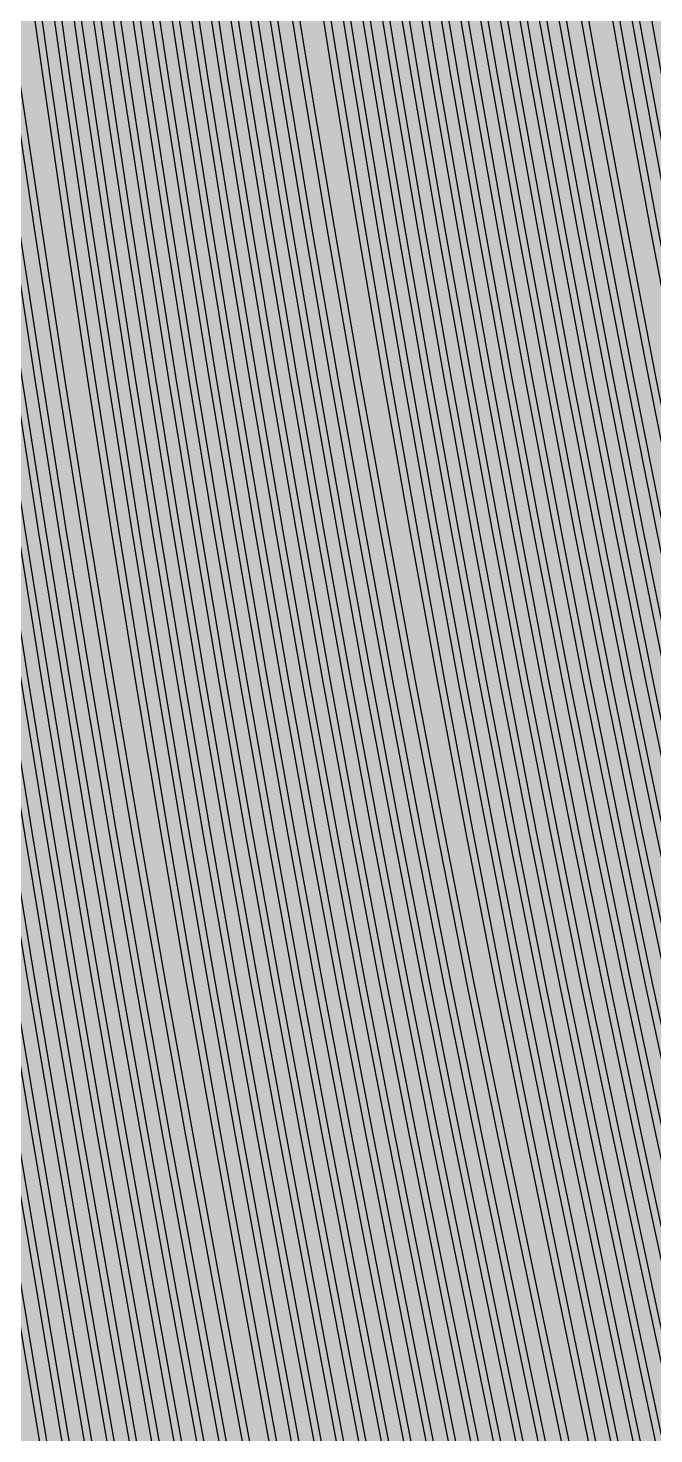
# Model space of a CAD drawing. Header units: metres. Extents: x -7231 to 10969, y -37556 to 1873.
# Drawn here: x 2293.6 to 2475.7, y -1810.8 to -1401.5 of the extents above; entities that cross this region are included whole.
import ezdxf

# ---------------------------------------------------------------- set-up
doc = ezdxf.new("R2010")
doc.units = ezdxf.units.M
doc.layers.add('Metal1', color=4, linetype='CONTINUOUS')
doc.layers.add('Polyimide', color=7, linetype='CONTINUOUS')

msp = doc.modelspace()

# ---------------------------------------------------------------- hatches: boundary and pattern name
at = {"layer": 'Polyimide'}
msp.add_hatch(color=7, dxfattribs=at).paths.add_polyline_path([(4065.69, -468), (4066.67, -501.99), (4068.51, -535.99), (4071.41, -569.99), (4075.54, -603.99), (4081.04, -637.99), (4088.01, -671.99), (4096.52, -705.98), (4106.62, -739.98), (4118.33, -773.98), (4131.63, -807.98), (4146.49, -841.98), (4162.87, -875.98), (4180.68, -909.97), (4199.83, -943.97), (4220.22, -977.97), (4241.73, -1011.97), (4264.21, -1045.97), (4287.52, -1079.96), (4311.51, -1113.96), (4336.01, -1147.96), (4360.86, -1181.96), (4385.88, -1215.96), (4410.89, -1249.96), (4435.74, -1283.95), (4460.24, -1317.95), (4484.23, -1351.95), (4507.54, -1385.95), (4530.02, -1419.95), (4551.53, -1453.94), (4571.92, -1487.94), (4591.07, -1521.94), (4608.88, -1555.94), (4625.26, -1589.94), (4640.12, -1623.94), (4653.42, -1657.93), (4665.13, -1691.93), (4675.23, -1725.93), (4683.74, -1759.93), (4690.71, -1793.93), (4696.21, -1827.93), (4700.34, -1861.92), (4703.24, -1895.92), (4705.08, -1929.92), (4706.06, -1963.92), (4706.44, -1997.92), (4706.5, -2031.91), (4706.5, -4793.02), (4709.95, -4838.39), (4720.22, -4882.71), (4737.08, -4924.98), (4760.13, -4964.2), (4788.85, -4999.49), (4822.58, -5030.03), (4860.53, -5055.12), (4901.85, -5074.18), (4901.85, -5074.18), (4970.68, -5105.23), (5034.7, -5145.26), (5092.76, -5193.54), (5143.8, -5249.19), (5186.89, -5311.2), (5221.24, -5378.44), (5246.23, -5449.69), (5261.41, -5523.66), (5266.5, -5599), (5261.41, -5674.34), (5246.23, -5748.31), (5221.24, -5819.56), (5186.89, -5886.8), (5143.8, -5948.81), (5092.76, -6004.46), (5034.7, -6052.74), (4970.68, -6092.77), (4901.85, -6123.82), (4860.53, -6142.88), (4822.58, -6167.97), (4788.85, -6198.51), (4760.13, -6233.8), (4737.08, -6273.02), (4720.22, -6315.29), (4709.95, -6359.61), (4706.5, -6404.98), (4706.5, -9221.52), (4709.95, -9266.88), (4720.22, -9311.21), (4737.08, -9353.47), (4760.13, -9392.7), (4788.85, -9427.98), (4822.58, -9458.52), (4860.53, -9483.61), (4901.85, -9502.67), (4970.68, -9533.72), (5034.7, -9573.75), (5092.76, -9622.03), (5143.8, -9677.68), (5186.89, -9739.69), (5221.24, -9806.94), (5246.23, -9878.19), (5261.41, -9952.16), (5266.5, -10027.49), (5261.41, -10102.83), (5246.23, -10176.8), (5221.24, -10248.05), (5186.89, -10315.3), (5143.8, -10377.31), (5092.76, -10432.96), (5034.7, -10481.24), (4970.68, -10521.27), (4901.85, -10552.32), (4860.53, -10571.38), (4822.58, -10596.46), (4788.85, -10627), (4760.13, -10662.29), (4737.08, -10701.52), (4720.22, -10743.78), (4709.95, -10788.1), (4706.5, -10833.47), (4706.5, -13650.01), (4709.95, -13695.38), (4720.22, -13739.7), (4737.08, -13781.96), (4760.13, -13821.19), (4788.85, -13856.48), (4822.58, -13887.02), (4860.53, -13912.11), (4901.85, -13931.17), (4970.68, -13962.22), (5034.7, -14002.25), (5092.76, -14050.53), (5143.8, -14106.18), (5186.89, -14168.19), (5221.24, -14235.43), (5246.23, -14306.68), (5261.41, -14380.65), (5266.5, -14455.99), (5261.41, -14531.33), (5246.23, -14605.29), (5221.24, -14676.55), (5186.89, -14743.79), (5143.8, -14805.8), (5092.76, -14861.45), (5034.7, -14909.73), (4970.68, -14949.76), (4901.85, -14980.81), (4860.53, -14999.87), (4822.58, -15024.96), (4788.85, -15055.5), (4760.13, -15090.79), (4737.08, -15130.01), (4720.22, -15172.27), (4709.95, -15216.6), (4706.5, -15261.97), (4706.5, -15455.99), (4720.95, -15750.04), (4764.14, -16041.26), (4835.68, -16326.84), (4934.86, -16604.04), (5060.74, -16870.18), (5212.09, -17122.7), (5387.47, -17359.17), (5585.18, -17577.31), (5803.32, -17775.02), (6039.79, -17950.4), (6292.31, -18101.75), (6558.45, -18227.63), (6835.65, -18326.81), (7121.23, -18398.34), (7412.45, -18441.54), (7706.5, -18455.99), (9969.01, -18455.99), (10047.42, -18459.84), (10125.08, -18471.36), (10201.23, -18490.44), (10275.15, -18516.89), (10346.12, -18550.45), (10413.46, -18590.81), (10476.52, -18637.58), (10534.69, -18690.3), (10587.41, -18748.47), (10634.18, -18811.53), (10674.54, -18878.87), (10708.11, -18949.84), (10734.56, -19023.76), (10753.63, -19099.92), (10765.15, -19177.58), (10769.01, -19255.99), (10769.01, -20895.8), (10730.24, -20951.41), (10694.6, -21009.08), (10662.21, -21068.63), (10633.17, -21129.89), (10607.55, -21192.66), (10585.45, -21256.74), (10566.93, -21321.96), (10552.05, -21388.09), (10540.84, -21454.95), (10533.35, -21522.33), (10529.6, -21590.02), (10529.6, -21657.81), (10533.35, -21725.5), (10540.84, -21792.87), (10552.05, -21859.73), (10566.93, -21925.87), (10585.45, -21991.08), (10607.55, -22055.17), (10633.17, -22117.94), (10662.21, -22179.19), (10694.6, -22238.74), (10730.24, -22296.41), (10769.01, -22352.03), (10769.01, -32454.24), (10728.74, -32510.49), (10691.72, -32568.92), (10658.05, -32629.35), (10627.85, -32691.58), (10601.2, -32755.42), (10578.21, -32820.67), (10558.93, -32887.1), (10543.44, -32954.52), (10531.77, -33022.71), (10523.97, -33091.44), (10520.07, -33160.51), (10520.07, -33229.69), (10523.97, -33298.75), (10531.77, -33367.49), (10543.44, -33435.67), (10558.93, -33503.09), (10578.21, -33569.53), (10601.2, -33634.77), (10627.85, -33698.61), (10658.05, -33760.85), (10691.72, -33821.28), (10728.74, -33879.71), (10769.01, -33935.96), (10769.01, -36556), (10765.15, -36634.41), (10753.63, -36712.07), (10734.56, -36788.23), (10708.11, -36862.15), (10674.54, -36933.12), (10634.18, -37000.46), (10587.41, -37063.51), (10534.69, -37121.69), (10476.52, -37174.41), (10413.46, -37221.18), (10346.12, -37261.54), (10275.15, -37295.1), (10201.23, -37321.55), (10125.08, -37340.63), (10047.42, -37352.15), (9969.01, -37356), (-6231.01, -37356), (-6309.42, -37352.15), (-6387.08, -37340.63), (-6463.23, -37321.55), (-6537.15, -37295.1), (-6608.12, -37261.54), (-6675.46, -37221.18), (-6738.52, -37174.41), (-6796.69, -37121.69), (-6849.41, -37063.51), (-6896.18, -37000.46), (-6936.54, -36933.12), (-6970.11, -36862.15), (-6996.56, -36788.23), (-7015.63, -36712.07), (-7027.15, -36634.41), (-7031.01, -36556), (-7031.01, -33936), (-6990.74, -33879.75), (-6953.7, -33821.31), (-6920.03, -33760.88), (-6889.82, -33698.64), (-6863.18, -33634.8), (-6840.18, -33569.55), (-6820.9, -33503.11), (-6805.4, -33435.69), (-6793.74, -33367.49), (-6785.94, -33298.75), (-6782.03, -33229.68), (-6782.03, -33160.5), (-6785.94, -33091.43), (-6793.74, -33022.69), (-6805.4, -32954.5), (-6820.9, -32887.07), (-6840.18, -32820.63), (-6863.18, -32755.39), (-6889.82, -32691.54), (-6920.03, -32629.3), (-6953.7, -32568.87), (-6990.74, -32510.43), (-7031.01, -32454.18), (-7031.01, -22364.83), (-6990.74, -22308.58), (-6953.7, -22250.14), (-6920.03, -22189.71), (-6889.82, -22127.47), (-6863.18, -22063.62), (-6840.18, -21998.38), (-6820.9, -21931.94), (-6805.4, -21864.51), (-6793.74, -21796.32), (-6785.94, -21727.58), (-6782.03, -21658.51), (-6782.03, -21589.33), (-6785.94, -21520.26), (-6793.74, -21451.52), (-6805.4, -21383.32), (-6820.9, -21315.9), (-6840.18, -21249.46), (-6863.18, -21184.21), (-6889.82, -21120.37), (-6920.03, -21058.13), (-6953.7, -20997.7), (-6990.74, -20939.26), (-7031.01, -20883.01), (-7031.01, -19255.99), (-7027.15, -19177.58), (-7015.63, -19099.92), (-6996.56, -19023.76), (-6970.11, -18949.84), (-6936.54, -18878.87), (-6896.18, -18811.53), (-6849.41, -18748.47), (-6796.69, -18690.3), (-6738.52, -18637.58), (-6675.46, -18590.81), (-6608.12, -18550.45), (-6537.15, -18516.89), (-6463.23, -18490.44), (-6387.08, -18471.36), (-6309.42, -18459.84), (-6231.01, -18455.99), (-3968.5, -18455.99), (-3674.45, -18441.54), (-3383.23, -18398.34), (-3097.65, -18326.81), (-2820.45, -18227.63), (-2554.31, -18101.75), (-2301.79, -17950.4), (-2065.32, -17775.02), (-1847.18, -17577.31), (-1649.47, -17359.17), (-1474.09, -17122.7), (-1322.74, -16870.18), (-1196.86, -16604.04), (-1097.68, -16326.84), (-1026.14, -16041.26), (-982.95, -15750.04), (-968.5, -15455.99), (-968.5, -15261.97), (-971.95, -15216.6), (-982.22, -15172.27), (-999.08, -15130.01), (-1022.13, -15090.79), (-1050.85, -15055.5), (-1084.58, -15024.96), (-1122.53, -14999.87), (-1163.85, -14980.81), (-1232.68, -14949.76), (-1296.7, -14909.73), (-1354.76, -14861.45), (-1405.8, -14805.8), (-1448.89, -14743.79), (-1483.24, -14676.55), (-1508.23, -14605.29), (-1523.41, -14531.33), (-1528.5, -14455.99), (-1523.41, -14380.65), (-1508.23, -14306.68), (-1483.24, -14235.43), (-1448.89, -14168.19), (-1405.8, -14106.18), (-1354.76, -14050.53), (-1296.7, -14002.25), (-1232.68, -13962.22), (-1163.85, -13931.17), (-1122.53, -13912.11), (-1084.58, -13887.02), (-1050.85, -13856.48), (-1022.13, -13821.19), (-999.08, -13781.96), (-982.22, -13739.7), (-971.95, -13695.38), (-968.5, -13650.01), (-968.5, -12309.64), (-971.95, -12264.27), (-982.22, -12219.94), (-999.08, -12177.68), (-1022.13, -12138.46), (-1050.85, -12103.17), (-1084.58, -12072.63), (-1122.53, -12047.54), (-1163.85, -12028.48), (-1232.68, -11997.43), (-1296.7, -11957.4), (-1354.76, -11909.12), (-1405.8, -11853.47), (-1448.89, -11791.46), (-1483.24, -11724.22), (-1508.23, -11652.96), (-1523.41, -11579), (-1528.5, -11503.66), (-1523.41, -11428.32), (-1508.23, -11354.35), (-1483.24, -11283.1), (-1448.89, -11215.86), (-1405.8, -11153.85), (-1354.76, -11098.2), (-1296.7, -11049.92), (-1232.68, -11009.89), (-1163.85, -10978.84), (-1122.53, -10959.78), (-1084.58, -10934.69), (-1050.85, -10904.15), (-1022.13, -10868.86), (-999.08, -10829.63), (-982.22, -10787.37), (-971.95, -10743.05), (-968.5, -10697.68), (-968.5, -9357.31), (-971.95, -9311.94), (-982.22, -9267.62), (-999.08, -9225.35), (-1022.13, -9186.13), (-1050.85, -9150.84), (-1084.58, -9120.3), (-1122.53, -9095.21), (-1163.85, -9076.15), (-1163.85, -9076.15), (-1232.68, -9045.1), (-1296.7, -9005.07), (-1354.76, -8956.79), (-1405.8, -8901.14), (-1448.89, -8839.13), (-1483.24, -8771.89), (-1508.23, -8700.64), (-1523.41, -8626.67), (-1528.5, -8551.33), (-1523.41, -8475.99), (-1508.23, -8402.02), (-1483.24, -8330.77), (-1448.89, -8263.53), (-1405.8, -8201.52), (-1354.76, -8145.87), (-1296.7, -8097.59), (-1232.68, -8057.56), (-1163.85, -8026.51), (-1163.85, -8026.51), (-1122.53, -8007.45), (-1084.58, -7982.36), (-1050.85, -7951.82), (-1022.13, -7916.53), (-999.08, -7877.31), (-982.22, -7835.04), (-971.95, -7790.72), (-968.5, -7745.35), (-968.5, -6404.98), (-971.95, -6359.61), (-982.22, -6315.29), (-999.08, -6273.02), (-1022.13, -6233.8), (-1050.85, -6198.51), (-1084.58, -6167.97), (-1122.53, -6142.88), (-1163.85, -6123.82), (-1163.85, -6123.82), (-1232.68, -6092.77), (-1296.7, -6052.74), (-1354.76, -6004.46), (-1405.8, -5948.81), (-1448.89, -5886.8), (-1483.24, -5819.56), (-1508.23, -5748.31), (-1523.41, -5674.34), (-1528.5, -5599), (-1523.41, -5523.66), (-1508.23, -5449.69), (-1483.24, -5378.44), (-1448.89, -5311.2), (-1405.8, -5249.19), (-1354.76, -5193.54), (-1296.7, -5145.26), (-1232.68, -5105.23), (-1163.85, -5074.18), (-1163.85, -5074.18), (-1122.53, -5055.12), (-1084.58, -5030.03), (-1050.85, -4999.49), (-1022.13, -4964.2), (-999.08, -4924.98), (-982.22, -4882.71), (-971.95, -4838.39), (-968.5, -4793.02), (-968.5, -2031.91), (-968.44, -1997.92), (-968.06, -1963.92), (-967.05, -1929.92), (-965.18, -1895.92), (-962.22, -1861.92), (-958.01, -1827.93), (-952.41, -1793.93), (-945.31, -1759.93), (-936.64, -1725.93), (-926.35, -1691.93), (-914.43, -1657.93), (-900.88, -1623.94), (-885.74, -1589.94), (-869.05, -1555.94), (-850.91, -1521.94), (-831.4, -1487.94), (-810.63, -1453.94), (-788.72, -1419.95), (-765.82, -1385.95), (-742.07, -1351.95), (-717.63, -1317.95), (-692.67, -1283.95), (-667.36, -1249.96), (-641.88, -1215.96), (-616.39, -1181.96), (-591.08, -1147.96), (-566.12, -1113.96), (-541.68, -1079.96), (-517.93, -1045.97), (-495.03, -1011.97), (-473.12, -977.97), (-452.35, -943.97), (-432.84, -909.97), (-414.7, -875.98), (-398.01, -841.98), (-382.87, -807.98), (-369.32, -773.98), (-357.4, -739.98), (-347.11, -705.98), (-338.44, -671.99), (-331.34, -637.99), (-325.74, -603.99), (-321.53, -569.99), (-318.57, -535.99), (-316.7, -501.99), (-315.69, -468), (-315.31, -434), (-315.25, -400), (-315.25, 401), (-315.25, 451), (-315.25, 1644), (-270.25, 1644), (-270.03, 1637.13), (-269.35, 1630.29), (-268.23, 1623.52), (-266.67, 1616.82), (-264.68, 1610.25), (-262.26, 1603.82), (-259.42, 1597.56), (-256.18, 1591.5), (-252.55, 1585.67), (-248.55, 1580.08), (-244.19, 1574.77), (-239.5, 1569.75), (-234.48, 1565.06), (-229.17, 1560.7), (-223.58, 1556.7), (-217.75, 1553.07), (-211.69, 1549.83), (-205.43, 1546.99), (-199, 1544.57), (-192.43, 1542.58), (-185.73, 1541.02), (-178.96, 1539.9), (-172.12, 1539.22), (-165.25, 1539), (-158.38, 1539.22), (-151.54, 1539.9), (-144.77, 1541.02), (-138.07, 1542.58), (-131.5, 1544.57), (-125.07, 1546.99), (-118.81, 1549.83), (-112.75, 1553.07), (-106.92, 1556.7), (-101.33, 1560.7), (-96.02, 1565.06), (-91, 1569.75), (-86.31, 1574.77), (-81.95, 1580.08), (-77.95, 1585.67), (-74.32, 1591.5), (-71.08, 1597.56), (-68.24, 1603.82), (-65.82, 1610.25), (-63.83, 1616.82), (-62.27, 1623.52), (-61.15, 1630.29), (-60.47, 1637.13), (-60.25, 1644), (1853, 1644), (1853, 1573), (3815.25, 1573), (3815.46, 1579.54), (3816.11, 1586.05), (3817.17, 1592.51), (3818.66, 1598.88), (3820.56, 1605.14), (3822.86, 1611.27), (3825.56, 1617.23), (3828.65, 1623), (3832.1, 1628.56), (3835.91, 1633.88), (3840.07, 1638.93), (3844.54, 1643.71), (3849.32, 1648.18), (3854.37, 1652.34), (3859.69, 1656.15), (3865.25, 1659.6), (3871.02, 1662.69), (3876.98, 1665.39), (3883.11, 1667.69), (3889.37, 1669.59), (3895.74, 1671.08), (3902.2, 1672.14), (3908.71, 1672.79), (3915.25, 1673), (3921.79, 1672.79), (3928.3, 1672.14), (3934.76, 1671.08), (3941.13, 1669.59), (3947.39, 1667.69), (3953.52, 1665.39), (3959.48, 1662.69), (3965.25, 1659.6), (3970.81, 1656.15), (3976.13, 1652.34), (3981.18, 1648.18), (3985.96, 1643.71), (3990.43, 1638.93), (3994.59, 1633.88), (3998.4, 1628.56), (4001.85, 1623), (4004.94, 1617.23), (4007.64, 1611.27), (4009.94, 1605.14), (4011.84, 1598.88), (4013.33, 1592.51), (4014.39, 1586.05), (4015.04, 1579.54), (4015.25, 1573), (4065.25, 1573), (4065.25, 451), (4065.25, 401), (4065.25, -400), (4065.31, -434), (4065.69, -468)])

# ---------------------------------------------------------------- linework, layer by layer
at = {"layer": 'Metal1'}
for points in [[(2333.5, -16631.91), (2333.5, -2032), (2326.18, -1988.06), (2318.84, -1944.04), (2311.51, -1900.02), (2304.18, -1856), (2296.84, -1811.98), (2289.51, -1767.96), (2282.19, -1723.94), (2275.04, -1679.92), (2268.11, -1635.9), (2261.4, -1591.87), (2254.89, -1547.85), (2248.6, -1503.83), (2242.5, -1459.8), (2236.61, -1415.78), (2230.92, -1371.75)], [(2232.9, -1371.5), (2238.59, -1415.52), (2244.48, -1459.53), (2250.58, -1503.55), (2256.87, -1547.56), (2263.38, -1591.58), (2270.09, -1635.59), (2277.02, -1679.6), (2284.16, -1723.62), (2291.48, -1767.64), (2298.81, -1811.66), (2306.15, -1855.67), (2313.48, -1899.69), (2320.82, -1943.71), (2328.15, -1987.73), (2335.5, -2031.83), (2335.5, -16631.91)], [(2340.5, -16631.91), (2340.5, -2032), (2333.08, -1988.06), (2325.65, -1944.04), (2318.22, -1900.02), (2310.79, -1856), (2303.36, -1811.99), (2295.93, -1767.97), (2288.52, -1723.95), (2281.28, -1679.92), (2274.26, -1635.9), (2267.46, -1591.87), (2260.87, -1547.85), (2254.49, -1503.83), (2248.31, -1459.8), (2242.35, -1415.78), (2236.58, -1371.76)], [(2238.56, -1371.5), (2244.33, -1415.52), (2250.29, -1459.53), (2256.47, -1503.54), (2262.84, -1547.56), (2269.43, -1591.57), (2276.23, -1635.59), (2283.25, -1679.6), (2290.49, -1723.62), (2297.9, -1767.63), (2305.33, -1811.65), (2312.76, -1855.67), (2320.2, -1899.69), (2327.63, -1943.71), (2335.06, -1987.73), (2342.5, -2031.83), (2342.5, -16631.91)], [(2347.5, -16631.91), (2347.5, -2032), (2339.99, -1988.06), (2332.46, -1944.05), (2324.94, -1900.03), (2317.41, -1856.01), (2309.88, -1811.99), (2302.36, -1767.97), (2294.85, -1723.95), (2287.51, -1679.92), (2280.4, -1635.9), (2273.51, -1591.88), (2266.84, -1547.85), (2260.38, -1503.83), (2254.12, -1459.81), (2248.08, -1415.78), (2242.24, -1371.76)], [(2244.22, -1371.5), (2250.06, -1415.51), (2256.1, -1459.53), (2262.36, -1503.54), (2268.82, -1547.56), (2275.49, -1591.57), (2282.38, -1635.59), (2289.49, -1679.6), (2296.82, -1723.62), (2304.33, -1767.63), (2311.85, -1811.65), (2319.38, -1855.67), (2326.91, -1899.69), (2334.43, -1943.71), (2341.96, -1987.73), (2349.5, -2031.83), (2349.5, -16631.91)], [(2354.5, -16631.91), (2354.5, -2032), (2346.89, -1988.07), (2339.27, -1944.05), (2331.65, -1900.03), (2324.03, -1856.01), (2316.4, -1811.99), (2308.78, -1767.97), (2301.17, -1723.95), (2293.75, -1679.93), (2286.55, -1635.9), (2279.57, -1591.88), (2272.81, -1547.85), (2266.27, -1503.83), (2259.93, -1459.81), (2253.81, -1415.78), (2247.9, -1371.76)], [(2249.88, -1371.5), (2255.79, -1415.51), (2261.91, -1459.53), (2268.25, -1503.54), (2274.79, -1547.56), (2281.55, -1591.57), (2288.52, -1635.58), (2295.72, -1679.6), (2303.15, -1723.61), (2310.75, -1767.63), (2318.37, -1811.65), (2326, -1855.67), (2333.62, -1899.69), (2341.24, -1943.71), (2348.86, -1987.73), (2356.5, -2031.83), (2356.5, -16631.91)], [(2361.5, -16631.91), (2361.5, -2032), (2353.8, -1988.07), (2346.08, -1944.05), (2338.36, -1900.03), (2330.64, -1856.01), (2322.93, -1811.99), (2315.21, -1767.97), (2307.5, -1723.95), (2299.99, -1679.93), (2292.69, -1635.9), (2285.63, -1591.88), (2278.78, -1547.86), (2272.16, -1503.83), (2265.75, -1459.81), (2259.55, -1415.79), (2253.56, -1371.76)], [(2255.54, -1371.5), (2261.53, -1415.51), (2267.72, -1459.53), (2274.13, -1503.54), (2280.76, -1547.55), (2287.6, -1591.57), (2294.67, -1635.58), (2301.96, -1679.6), (2309.48, -1723.61), (2317.18, -1767.63), (2324.9, -1811.65), (2332.61, -1855.67), (2340.33, -1899.68), (2348.05, -1943.7), (2355.77, -1987.72), (2363.5, -2031.83), (2363.5, -16631.91)], [(2368.5, -16631.91), (2368.5, -2032), (2360.7, -1988.07), (2352.89, -1944.05), (2345.07, -1900.03), (2337.26, -1856.01), (2329.45, -1811.99), (2321.63, -1767.97), (2313.83, -1723.95), (2306.22, -1679.93), (2298.84, -1635.91), (2291.69, -1591.88), (2284.76, -1547.86), (2278.05, -1503.83), (2271.56, -1459.81), (2265.28, -1415.79), (2259.22, -1371.76)], [(2261.2, -1371.49), (2267.26, -1415.51), (2273.53, -1459.52), (2280.02, -1503.54), (2286.73, -1547.55), (2293.66, -1591.57), (2300.81, -1635.58), (2308.19, -1679.59), (2315.8, -1723.61), (2323.6, -1767.63), (2331.42, -1811.64), (2339.23, -1855.66), (2347.04, -1899.68), (2354.86, -1943.7), (2362.67, -1987.72), (2370.5, -2031.83), (2370.5, -16631.91)], [(2375.5, -16631.91), (2375.5, -2032), (2367.61, -1988.07), (2359.7, -1944.05), (2351.79, -1900.03), (2343.88, -1856.02), (2335.97, -1812), (2328.06, -1767.98), (2320.16, -1723.96), (2312.46, -1679.93), (2304.99, -1635.91), (2297.74, -1591.88), (2290.73, -1547.86), (2283.94, -1503.84), (2277.37, -1459.81), (2271.01, -1415.79), (2264.87, -1371.76)], [(2266.86, -1371.49), (2272.99, -1415.51), (2279.35, -1459.52), (2285.91, -1503.54), (2292.7, -1547.55), (2299.72, -1591.56), (2306.96, -1635.58), (2314.43, -1679.59), (2322.13, -1723.61), (2330.03, -1767.62), (2337.94, -1811.64), (2345.85, -1855.66), (2353.76, -1899.68), (2361.66, -1943.7), (2369.57, -1987.72), (2377.5, -2031.83), (2377.5, -16631.91)], [(2382.5, -16631.91), (2382.5, -2032), (2374.51, -1988.07), (2366.5, -1944.06), (2358.5, -1900.04), (2350.49, -1856.02), (2342.49, -1812), (2334.48, -1767.98), (2326.49, -1723.96), (2318.69, -1679.93), (2311.13, -1635.91), (2303.8, -1591.89), (2296.7, -1547.86), (2289.83, -1503.84), (2283.18, -1459.81), (2276.75, -1415.79), (2270.53, -1371.77)], [(2272.52, -1371.49), (2278.73, -1415.51), (2285.16, -1459.52), (2291.8, -1503.53), (2298.68, -1547.55), (2305.77, -1591.56), (2313.1, -1635.58), (2320.66, -1679.59), (2328.46, -1723.6), (2336.45, -1767.62), (2344.46, -1811.64), (2352.46, -1855.66), (2360.47, -1899.68), (2368.47, -1943.7), (2376.48, -1987.72), (2384.5, -2031.82), (2384.5, -16631.91)], [(2389.5, -16631.91), (2389.5, -2032.01), (2381.42, -1988.08), (2373.31, -1944.06), (2365.21, -1900.04), (2357.11, -1856.02), (2349.01, -1812), (2340.91, -1767.98), (2332.82, -1723.96), (2324.93, -1679.94), (2317.28, -1635.91), (2309.86, -1591.89), (2302.67, -1547.86), (2295.72, -1503.84), (2288.99, -1459.82), (2282.48, -1415.79), (2276.19, -1371.77)], [(2278.17, -1371.49), (2284.46, -1415.5), (2290.97, -1459.52), (2297.69, -1503.53), (2304.65, -1547.55), (2311.83, -1591.56), (2319.25, -1635.57), (2326.9, -1679.59), (2334.79, -1723.6), (2342.87, -1767.62), (2350.98, -1811.64), (2359.08, -1855.66), (2367.18, -1899.68), (2375.28, -1943.7), (2383.38, -1987.71), (2391.5, -2031.82), (2391.5, -16631.91)], [(2396.5, -16631.91), (2396.5, -2032.01), (2388.38, -1988.08), (2380.24, -1944.06), (2372.1, -1900.04), (2363.96, -1856.02), (2355.82, -1812), (2347.68, -1767.98), (2339.55, -1723.96), (2331.62, -1679.94), (2323.93, -1635.91), (2316.48, -1591.89), (2309.26, -1547.86), (2302.27, -1503.84), (2295.51, -1459.82), (2288.97, -1415.79), (2282.66, -1371.77)], [(2284.64, -1371.49), (2290.95, -1415.5), (2297.49, -1459.52), (2304.25, -1503.53), (2311.24, -1547.55), (2318.45, -1591.56), (2325.91, -1635.57), (2333.59, -1679.59), (2341.52, -1723.6), (2349.64, -1767.62), (2357.78, -1811.64), (2365.92, -1855.66), (2374.06, -1899.68), (2382.2, -1943.69), (2390.34, -1987.71), (2398.5, -2031.82), (2398.5, -16631.91)], [(2403.5, -16631.91), (2403.5, -2032), (2395.53, -1988.07), (2387.54, -1944.06), (2379.56, -1900.04), (2371.57, -1856.02), (2363.58, -1812), (2355.6, -1767.98), (2347.63, -1723.96), (2339.85, -1679.93), (2332.3, -1635.91), (2324.99, -1591.89), (2317.91, -1547.86), (2311.05, -1503.84), (2304.41, -1459.81), (2298, -1415.79), (2291.8, -1371.77)], [(2293.78, -1371.49), (2299.98, -1415.51), (2306.39, -1459.52), (2313.03, -1503.53), (2319.88, -1547.55), (2326.96, -1591.56), (2334.27, -1635.58), (2341.82, -1679.59), (2349.6, -1723.61), (2357.57, -1767.62), (2365.55, -1811.64), (2373.54, -1855.66), (2381.52, -1899.68), (2389.51, -1943.7), (2397.5, -1987.72), (2405.5, -2031.82), (2405.5, -16631.91)], [(2410.5, -16631.91), (2410.5, -2032.01), (2402.43, -1988.08), (2394.35, -1944.06), (2386.27, -1900.04), (2378.19, -1856.02), (2370.1, -1812), (2362.02, -1767.98), (2353.96, -1723.96), (2346.08, -1679.94), (2338.45, -1635.91), (2331.05, -1591.89), (2323.88, -1547.86), (2316.94, -1503.84), (2310.23, -1459.82), (2303.73, -1415.79), (2297.46, -1371.77)], [(2299.44, -1371.49), (2305.71, -1415.5), (2312.2, -1459.52), (2318.92, -1503.53), (2325.85, -1547.55), (2333.02, -1591.56), (2340.42, -1635.57), (2348.05, -1679.59), (2355.92, -1723.6), (2363.99, -1767.62), (2372.07, -1811.64), (2380.15, -1855.66), (2388.24, -1899.68), (2396.32, -1943.7), (2404.4, -1987.72), (2412.5, -2031.82), (2412.5, -16631.91)], [(2417.5, -16631.91), (2417.5, -2032.01), (2409.34, -1988.08), (2401.16, -1944.06), (2392.98, -1900.04), (2384.8, -1856.02), (2376.63, -1812), (2368.45, -1767.98), (2360.29, -1723.96), (2352.32, -1679.94), (2344.59, -1635.91), (2337.1, -1591.89), (2329.85, -1547.87), (2322.83, -1503.84), (2316.04, -1459.82), (2309.47, -1415.79), (2303.12, -1371.77)], [(2305.1, -1371.49), (2311.45, -1415.5), (2318.01, -1459.52), (2324.81, -1503.53), (2331.83, -1547.55), (2339.08, -1591.56), (2346.56, -1635.57), (2354.29, -1679.59), (2362.25, -1723.6), (2370.41, -1767.62), (2378.59, -1811.64), (2386.77, -1855.66), (2394.95, -1899.67), (2403.13, -1943.69), (2411.31, -1987.71), (2419.5, -2031.82), (2419.5, -16631.91)], [(2424.5, -16631.91), (2424.5, -2032.01), (2416.24, -1988.08), (2407.97, -1944.06), (2399.7, -1900.04), (2391.42, -1856.02), (2383.15, -1812), (2374.87, -1767.98), (2366.62, -1723.96), (2358.55, -1679.94), (2350.74, -1635.92), (2343.16, -1591.89), (2335.82, -1547.87), (2328.72, -1503.84), (2321.85, -1459.82), (2315.2, -1415.79), (2308.78, -1371.77)], [(2310.76, -1371.49), (2317.18, -1415.5), (2323.82, -1459.52), (2330.7, -1503.53), (2337.8, -1547.54), (2345.13, -1591.56), (2352.71, -1635.57), (2360.52, -1679.58), (2368.58, -1723.6), (2376.84, -1767.62), (2385.11, -1811.63), (2393.39, -1855.65), (2401.66, -1899.67), (2409.93, -1943.69), (2418.21, -1987.71), (2426.5, -2031.82), (2426.5, -16631.91)], [(2431.5, -16631.91), (2431.5, -2032.01), (2423.15, -1988.08), (2414.78, -1944.06), (2406.41, -1900.04), (2398.04, -1856.03), (2389.67, -1812.01), (2381.3, -1767.99), (2372.94, -1723.97), (2364.79, -1679.94), (2356.88, -1635.92), (2349.22, -1591.89), (2341.8, -1547.87), (2334.61, -1503.84), (2327.66, -1459.82), (2320.93, -1415.8), (2314.44, -1371.77)], [(2316.42, -1371.49), (2322.91, -1415.5), (2329.63, -1459.51), (2336.59, -1503.53), (2343.77, -1547.54), (2351.19, -1591.56), (2358.85, -1635.57), (2366.76, -1679.58), (2374.91, -1723.6), (2383.26, -1767.61), (2391.63, -1811.63), (2400, -1855.65), (2408.37, -1899.67), (2416.74, -1943.69), (2425.11, -1987.71), (2433.5, -2031.82), (2433.5, -16631.91)], [(2438.5, -16631.91), (2438.5, -2032.01), (2430.05, -1988.08), (2421.59, -1944.07), (2413.12, -1900.05), (2404.65, -1856.03), (2396.19, -1812.01), (2387.72, -1767.99), (2379.27, -1723.97), (2371.03, -1679.94), (2363.03, -1635.92), (2355.28, -1591.89), (2347.77, -1547.87), (2340.5, -1503.85), (2333.47, -1459.82), (2326.67, -1415.8), (2320.1, -1371.77)], [(2322.08, -1371.48), (2328.65, -1415.5), (2335.44, -1459.51), (2342.47, -1503.53), (2349.74, -1547.54), (2357.25, -1591.55), (2365, -1635.57), (2372.99, -1679.58), (2381.24, -1723.59), (2389.69, -1767.61), (2398.15, -1811.63), (2406.62, -1855.65), (2415.08, -1899.67), (2423.55, -1943.69), (2432.02, -1987.71), (2440.5, -2031.82), (2440.5, -16631.91)], [(2445.5, -16631.91), (2445.5, -2032.01), (2436.96, -1988.09), (2428.4, -1944.07), (2419.83, -1900.05), (2411.27, -1856.03), (2402.71, -1812.01), (2394.15, -1767.99), (2385.6, -1723.97), (2377.26, -1679.95), (2369.17, -1635.92), (2361.34, -1591.9), (2353.74, -1547.87), (2346.39, -1503.85), (2339.28, -1459.82), (2332.4, -1415.8), (2325.76, -1371.78)], [(2327.74, -1371.48), (2334.38, -1415.5), (2341.25, -1459.51), (2348.36, -1503.52), (2355.71, -1547.54), (2363.31, -1591.55), (2371.14, -1635.57), (2379.23, -1679.58), (2387.57, -1723.59), (2396.11, -1767.61), (2404.67, -1811.63), (2413.23, -1855.65), (2421.8, -1899.67), (2430.36, -1943.69), (2438.92, -1987.7), (2447.5, -2031.82), (2447.5, -16631.91)], [(2452.5, -16631.91), (2452.5, -2032.01), (2443.86, -1988.09), (2435.2, -1944.07), (2426.55, -1900.05), (2417.89, -1856.03), (2409.23, -1812.01), (2400.57, -1767.99), (2391.93, -1723.97), (2383.5, -1679.95), (2375.32, -1635.92), (2367.39, -1591.9), (2359.71, -1547.87), (2352.28, -1503.85), (2345.09, -1459.83), (2338.14, -1415.8), (2331.42, -1371.78)], [(2333.39, -1371.48), (2340.11, -1415.49), (2347.06, -1459.51), (2354.25, -1503.52), (2361.69, -1547.54), (2369.36, -1591.55), (2377.29, -1635.56), (2385.46, -1679.58), (2393.9, -1723.59), (2402.54, -1767.61), (2411.19, -1811.63), (2419.85, -1855.65), (2428.51, -1899.66), (2437.17, -1943.68), (2445.82, -1987.7), (2454.5, -2031.82), (2454.5, -16631.91)], [(2459.5, -16631.91), (2459.5, -2032.01), (2450.77, -1988.09), (2442.01, -1944.07), (2433.26, -1900.05), (2424.51, -1856.03), (2415.75, -1812.01), (2407, -1768), (2398.26, -1723.97), (2389.73, -1679.95), (2381.47, -1635.93), (2373.45, -1591.9), (2365.69, -1547.88), (2358.17, -1503.85), (2350.9, -1459.83), (2343.87, -1415.8), (2337.08, -1371.78)], [(2339.05, -1371.48), (2345.84, -1415.49), (2352.87, -1459.51), (2360.14, -1503.52), (2367.66, -1547.53), (2375.42, -1591.55), (2383.43, -1635.56), (2391.7, -1679.57), (2400.22, -1723.59), (2408.96, -1767.61), (2417.71, -1811.62), (2426.47, -1855.64), (2435.22, -1899.66), (2443.97, -1943.68), (2452.73, -1987.7), (2461.5, -2031.82), (2461.5, -16631.91)], [(2466.5, -16631.91), (2466.5, -2032.01), (2457.67, -1988.09), (2448.82, -1944.07), (2439.97, -1900.05), (2431.12, -1856.04), (2422.27, -1812.02), (2413.42, -1768), (2404.59, -1723.98), (2395.97, -1679.95), (2387.61, -1635.93), (2379.51, -1591.9), (2371.66, -1547.88), (2364.06, -1503.85), (2356.71, -1459.83), (2349.6, -1415.8), (2342.74, -1371.78)], [(2344.71, -1371.48), (2351.58, -1415.49), (2358.68, -1459.5), (2366.03, -1503.52), (2373.63, -1547.53), (2381.48, -1591.55), (2389.58, -1635.56), (2397.93, -1679.57), (2406.55, -1723.59), (2415.38, -1767.6), (2424.23, -1811.62), (2433.08, -1855.64), (2441.93, -1899.66), (2450.78, -1943.68), (2459.63, -1987.7), (2468.5, -2031.82), (2468.5, -16631.91)], [(2473.5, -16631.91), (2473.5, -2032.02), (2464.57, -1988.09), (2455.63, -1944.08), (2446.68, -1900.06), (2437.74, -1856.04), (2428.79, -1812.02), (2419.85, -1768), (2410.92, -1723.98), (2402.21, -1679.95), (2393.76, -1635.93), (2385.57, -1591.9), (2377.63, -1547.88), (2369.95, -1503.86), (2362.52, -1459.83), (2355.34, -1415.81), (2348.39, -1371.78)], [(2350.37, -1371.48), (2357.31, -1415.49), (2364.49, -1459.5), (2371.92, -1503.52), (2379.6, -1547.53), (2387.53, -1591.54), (2395.72, -1635.56), (2404.17, -1679.57), (2412.88, -1723.58), (2421.81, -1767.6), (2430.75, -1811.62), (2439.7, -1855.64), (2448.64, -1899.66), (2457.59, -1943.68), (2466.53, -1987.7), (2475.5, -2031.81), (2475.5, -16631.91)], [(2480.5, -16631.91), (2480.5, -2032.02), (2471.48, -1988.1), (2462.44, -1944.08), (2453.4, -1900.06), (2444.36, -1856.04), (2435.32, -1812.02), (2426.27, -1768), (2417.25, -1723.98), (2408.44, -1679.96), (2399.9, -1635.93), (2391.62, -1591.91), (2383.61, -1547.88), (2375.84, -1503.86), (2368.33, -1459.83), (2361.07, -1415.81), (2354.05, -1371.78)], [(2356.03, -1371.47), (2363.04, -1415.49), (2370.3, -1459.5), (2377.81, -1503.52), (2385.57, -1547.53), (2393.59, -1591.54), (2401.87, -1635.56), (2410.41, -1679.57), (2419.21, -1723.58), (2428.23, -1767.6), (2437.27, -1811.62), (2446.32, -1855.64), (2455.36, -1899.66), (2464.4, -1943.68), (2473.44, -1987.69), (2482.5, -2031.81), (2482.5, -16631.91)], [(2487.5, -16631.91), (2487.5, -2032.02), (2478.38, -1988.1), (2469.25, -1944.08), (2460.11, -1900.06), (2450.97, -1856.04), (2441.84, -1812.02), (2432.7, -1768), (2423.58, -1723.98), (2414.68, -1679.96), (2406.05, -1635.93), (2397.68, -1591.91), (2389.58, -1547.88), (2381.73, -1503.86), (2374.14, -1459.83), (2366.8, -1415.81), (2359.71, -1371.79)], [(2361.69, -1371.47), (2368.78, -1415.49), (2376.11, -1459.5), (2383.7, -1503.51), (2391.55, -1547.53), (2399.65, -1591.54), (2408.01, -1635.55), (2416.64, -1679.57), (2425.54, -1723.58), (2434.66, -1767.6), (2443.79, -1811.62), (2452.93, -1855.64), (2462.07, -1899.65), (2471.21, -1943.67), (2480.34, -1987.69), (2489.5, -2031.81), (2489.5, -16631.91)], [(2494.5, -16631.91), (2494.5, -2032.02), (2485.35, -1988.1), (2476.17, -1944.08), (2467, -1900.06), (2457.82, -1856.04), (2448.64, -1812.02), (2439.47, -1768), (2430.31, -1723.98), (2421.37, -1679.96), (2412.71, -1635.93), (2404.3, -1591.91), (2396.17, -1547.88), (2388.29, -1503.86), (2380.67, -1459.83), (2373.3, -1415.81), (2366.18, -1371.79)], [(2368.15, -1371.47), (2375.27, -1415.49), (2382.64, -1459.5), (2390.26, -1503.51), (2398.13, -1547.53), (2406.27, -1591.54), (2414.67, -1635.55), (2423.33, -1679.57), (2432.27, -1723.58), (2441.43, -1767.6), (2450.6, -1811.62), (2459.78, -1855.63), (2468.95, -1899.65), (2478.13, -1943.67), (2487.3, -1987.69), (2496.5, -2031.81), (2496.5, -16631.91)], [(2501.5, -16631.91), (2501.5, -2032.02), (2492.5, -1988.1), (2483.48, -1944.08), (2474.45, -1900.06), (2465.43, -1856.04), (2456.41, -1812.02), (2447.39, -1768), (2438.38, -1723.98), (2429.6, -1679.96), (2421.07, -1635.93), (2412.81, -1591.91), (2404.81, -1547.88), (2397.06, -1503.86), (2389.57, -1459.83), (2382.32, -1415.81), (2375.32, -1371.78)], [(2377.3, -1371.47), (2384.3, -1415.49), (2391.54, -1459.5), (2399.04, -1503.52), (2406.78, -1547.53), (2414.78, -1591.54), (2423.04, -1635.56), (2431.56, -1679.57), (2440.35, -1723.58), (2449.35, -1767.6), (2458.37, -1811.62), (2467.39, -1855.64), (2476.41, -1899.66), (2485.44, -1943.68), (2494.46, -1987.69), (2503.5, -2031.81), (2503.5, -16631.91)], [(2508.5, -16631.91), (2508.5, -2032.02), (2499.4, -1988.1), (2490.29, -1944.08), (2481.17, -1900.06), (2472.05, -1856.04), (2462.93, -1812.02), (2453.81, -1768), (2444.71, -1723.98), (2435.83, -1679.96), (2427.22, -1635.93), (2418.87, -1591.91), (2410.78, -1547.88), (2402.95, -1503.86), (2395.38, -1459.83), (2388.06, -1415.81), (2380.98, -1371.78)], [(2382.96, -1371.47), (2390.03, -1415.49), (2397.35, -1459.5), (2404.92, -1503.51), (2412.75, -1547.53), (2420.84, -1591.54), (2429.18, -1635.55), (2437.79, -1679.57), (2446.67, -1723.58), (2455.77, -1767.6), (2464.89, -1811.62), (2474.01, -1855.64), (2483.13, -1899.65), (2492.24, -1943.67), (2501.36, -1987.69), (2510.5, -2031.81), (2510.5, -16631.91)], [(2515.5, -16631.91), (2515.5, -2032.02), (2506.31, -1988.1), (2497.09, -1944.08), (2487.88, -1900.06), (2478.67, -1856.04), (2469.45, -1812.02), (2460.24, -1768.01), (2451.04, -1723.98), (2442.07, -1679.96), (2433.36, -1635.93), (2424.93, -1591.91), (2416.76, -1547.88), (2408.85, -1503.86), (2401.19, -1459.84), (2393.79, -1415.81), (2386.64, -1371.79)], [(2388.62, -1371.47), (2395.76, -1415.48), (2403.16, -1459.5), (2410.81, -1503.51), (2418.72, -1547.53), (2426.89, -1591.54), (2435.33, -1635.55), (2444.03, -1679.57), (2453, -1723.58), (2462.2, -1767.6), (2471.41, -1811.61), (2480.62, -1855.63), (2489.84, -1899.65), (2499.05, -1943.67), (2508.27, -1987.69), (2517.5, -2031.81), (2517.5, -16631.91)], [(2522.5, -16631.91), (2522.5, -2032.02), (2513.21, -1988.1), (2503.9, -1944.08), (2494.59, -1900.06), (2485.28, -1856.05), (2475.97, -1812.03), (2466.66, -1768.01), (2457.37, -1723.99), (2448.3, -1679.96), (2439.51, -1635.94), (2430.99, -1591.91), (2422.73, -1547.89), (2414.74, -1503.86), (2407, -1459.84), (2399.52, -1415.81), (2392.3, -1371.79)], [(2394.27, -1371.47), (2401.5, -1415.48), (2408.97, -1459.5), (2416.7, -1503.51), (2424.7, -1547.52), (2432.95, -1591.54), (2441.47, -1635.55), (2450.26, -1679.56), (2459.33, -1723.58), (2468.62, -1767.59), (2477.93, -1811.61), (2487.24, -1855.63), (2496.55, -1899.65), (2505.86, -1943.67), (2515.17, -1987.69), (2524.5, -2031.81), (2524.5, -16631.91)], [(2529.5, -16631.91), (2529.5, -2032.02), (2520.12, -1988.1), (2510.71, -1944.09), (2501.31, -1900.07), (2491.9, -1856.05), (2482.5, -1812.03), (2473.09, -1768.01), (2463.7, -1723.99), (2454.54, -1679.96), (2445.65, -1635.94), (2437.04, -1591.91), (2428.7, -1547.89), (2420.63, -1503.86), (2412.81, -1459.84), (2405.26, -1415.81), (2397.96, -1371.79)], [(2399.93, -1371.47), (2407.23, -1415.48), (2414.78, -1459.5), (2422.59, -1503.51), (2430.67, -1547.52), (2439.01, -1591.54), (2447.62, -1635.55), (2456.5, -1679.56), (2465.66, -1723.58), (2475.05, -1767.59), (2484.45, -1811.61), (2493.86, -1855.63), (2503.26, -1899.65), (2512.67, -1943.67), (2522.07, -1987.69), (2531.5, -2031.81), (2531.5, -16631.91)], [(2536.5, -16631.91), (2536.5, -2032.02), (2527.02, -1988.11), (2517.52, -1944.09), (2508.02, -1900.07), (2498.52, -1856.05), (2489.02, -1812.03), (2479.51, -1768.01), (2470.03, -1723.99), (2460.78, -1679.97), (2451.8, -1635.94), (2443.1, -1591.92), (2434.67, -1547.89), (2426.52, -1503.87), (2418.62, -1459.84), (2410.99, -1415.82), (2403.62, -1371.79)], [(2405.59, -1371.47), (2412.96, -1415.48), (2420.59, -1459.49), (2428.48, -1503.51), (2436.64, -1547.52), (2445.06, -1591.53), (2453.76, -1635.55), (2462.73, -1679.56), (2471.99, -1723.57), (2481.47, -1767.59), (2490.97, -1811.61), (2500.47, -1855.63), (2509.97, -1899.65), (2519.47, -1943.67), (2528.98, -1987.68), (2538.5, -2031.81), (2538.5, -16631.91)], [(2543.5, -16631.91), (2543.5, -2032.02), (2533.93, -1988.11), (2524.33, -1944.09), (2514.73, -1900.07), (2505.13, -1856.05), (2495.54, -1812.03), (2485.94, -1768.01), (2476.36, -1723.99), (2467.01, -1679.97), (2457.95, -1635.94), (2449.16, -1591.92), (2440.65, -1547.89), (2432.41, -1503.87), (2424.43, -1459.84), (2416.73, -1415.82), (2409.28, -1371.79)], [(2411.25, -1371.46), (2418.7, -1415.48), (2426.4, -1459.49), (2434.37, -1503.5), (2442.61, -1547.52), (2451.12, -1591.53), (2459.91, -1635.54), (2468.97, -1679.56), (2478.32, -1723.57), (2487.89, -1767.59), (2497.49, -1811.61), (2507.09, -1855.63), (2516.69, -1899.64), (2526.28, -1943.66), (2535.88, -1987.68), (2545.5, -2031.81), (2545.5, -16631.91)], [(2550.5, -16631.91), (2550.5, -2032.02), (2540.83, -1988.11), (2531.14, -1944.09), (2521.44, -1900.07), (2511.75, -1856.05), (2502.06, -1812.03), (2492.37, -1768.02), (2482.69, -1723.99), (2473.25, -1679.97), (2464.09, -1635.94), (2455.22, -1591.92), (2446.62, -1547.89), (2438.3, -1503.87), (2430.24, -1459.84), (2422.46, -1415.82), (2414.94, -1371.79)], [(2416.91, -1371.46), (2424.43, -1415.48), (2432.21, -1459.49), (2440.26, -1503.5), (2448.58, -1547.52), (2457.18, -1591.53), (2466.05, -1635.54), (2475.21, -1679.56), (2484.65, -1723.57), (2494.32, -1767.59), (2504.01, -1811.6), (2513.7, -1855.62), (2523.4, -1899.64), (2533.09, -1943.66), (2542.78, -1987.68), (2552.5, -2031.81), (2552.5, -16631.91)], [(2557.5, -16631.91), (2557.5, -2032.02), (2547.73, -1988.11), (2537.95, -1944.09), (2528.16, -1900.07), (2518.37, -1856.06), (2508.58, -1812.04), (2498.79, -1768.02), (2489.02, -1724), (2479.48, -1679.97), (2470.24, -1635.95), (2461.27, -1591.92), (2452.59, -1547.9), (2444.19, -1503.87), (2436.06, -1459.85), (2428.19, -1415.82), (2420.6, -1371.8)], [(2422.57, -1371.46), (2430.16, -1415.47), (2438.02, -1459.49), (2446.15, -1503.5), (2454.56, -1547.51), (2463.24, -1591.53), (2472.2, -1635.54), (2481.44, -1679.55), (2490.97, -1723.57), (2500.74, -1767.58), (2510.53, -1811.6), (2520.32, -1855.62), (2530.11, -1899.64), (2539.9, -1943.66), (2549.69, -1987.68), (2559.5, -2031.8), (2559.5, -16631.91)], [(2564.5, -16631.91), (2564.5, -2032.03), (2554.64, -1988.11), (2544.75, -1944.1), (2534.87, -1900.08), (2524.99, -1856.06), (2515.1, -1812.04), (2505.22, -1768.02), (2495.35, -1724), (2485.72, -1679.97), (2476.38, -1635.95), (2467.33, -1591.92), (2458.56, -1547.9), (2450.08, -1503.87), (2441.87, -1459.85), (2433.93, -1415.82), (2426.25, -1371.8)], [(2428.23, -1371.46), (2435.9, -1415.47), (2443.83, -1459.49), (2452.04, -1503.5), (2460.53, -1547.51), (2469.29, -1591.53), (2478.34, -1635.54), (2487.68, -1679.55), (2497.3, -1723.57), (2507.17, -1767.58), (2517.05, -1811.6), (2526.94, -1855.62), (2536.82, -1899.64), (2546.71, -1943.66), (2556.59, -1987.68), (2566.5, -2031.8), (2566.5, -16631.91)], [(2571.5, -16631.91), (2571.5, -2032.03), (2561.54, -1988.12), (2551.56, -1944.1), (2541.58, -1900.08), (2531.6, -1856.06), (2521.62, -1812.04), (2511.64, -1768.02), (2501.68, -1724), (2491.96, -1679.97), (2482.53, -1635.95), (2473.39, -1591.92), (2464.54, -1547.9), (2455.97, -1503.87), (2447.68, -1459.85), (2439.66, -1415.82), (2431.91, -1371.8)], [(2433.88, -1371.46), (2441.63, -1415.47), (2449.64, -1459.48), (2457.93, -1503.5), (2466.5, -1547.51), (2475.35, -1591.52), (2484.48, -1635.54), (2493.91, -1679.55), (2503.63, -1723.56), (2513.59, -1767.58), (2523.57, -1811.6), (2533.55, -1855.62), (2543.53, -1899.64), (2553.51, -1943.66), (2563.49, -1987.67), (2573.5, -2031.8), (2573.5, -16631.91)], [(2578.5, -16631.91), (2578.5, -2032.03), (2568.45, -1988.12), (2558.37, -1944.1), (2548.3, -1900.08), (2538.22, -1856.06), (2528.14, -1812.04), (2518.07, -1768.02), (2508.01, -1724), (2498.19, -1679.98), (2488.67, -1635.95), (2479.45, -1591.93), (2470.51, -1547.9), (2461.86, -1503.88), (2453.49, -1459.85), (2445.39, -1415.83), (2437.57, -1371.8)], [(2439.54, -1371.46), (2447.36, -1415.47), (2455.45, -1459.48), (2463.82, -1503.5), (2472.47, -1547.51), (2481.41, -1591.52), (2490.63, -1635.53), (2500.15, -1679.55), (2509.96, -1723.56), (2520.02, -1767.58), (2530.09, -1811.6), (2540.17, -1855.62), (2550.25, -1899.63), (2560.32, -1943.65), (2570.4, -1987.67), (2580.5, -2031.8), (2580.5, -16631.91)], [(2585.5, -16631.91), (2585.5, -2032.03), (2575.35, -1988.12), (2565.18, -1944.1), (2555.01, -1900.08), (2544.84, -1856.06), (2534.66, -1812.04), (2524.49, -1768.03), (2514.34, -1724), (2504.43, -1679.98), (2494.82, -1635.95), (2485.5, -1591.93), (2476.48, -1547.9), (2467.75, -1503.88), (2459.3, -1459.85), (2451.13, -1415.83), (2443.23, -1371.8)], [(2445.2, -1371.46), (2453.09, -1415.47), (2461.26, -1459.48), (2469.71, -1503.49), (2478.44, -1547.51), (2487.46, -1591.52), (2496.77, -1635.53), (2506.38, -1679.55), (2516.29, -1723.56), (2526.44, -1767.58), (2536.61, -1811.59), (2546.78, -1855.61), (2556.96, -1899.63), (2567.13, -1943.65), (2577.3, -1987.67), (2587.5, -2031.8), (2587.5, -16631.91)], [(2592.5, -16631.91), (2592.5, -2032.03), (2582.32, -1988.12), (2572.1, -1944.1), (2561.89, -1900.08), (2551.68, -1856.06), (2541.47, -1812.05), (2531.26, -1768.03), (2521.07, -1724), (2511.12, -1679.98), (2501.48, -1635.95), (2492.13, -1591.93), (2483.07, -1547.9), (2474.3, -1503.88), (2465.82, -1459.85), (2457.62, -1415.83), (2449.7, -1371.8)], [(2451.67, -1371.45), (2459.59, -1415.47), (2467.79, -1459.48), (2476.27, -1503.49), (2485.03, -1547.51), (2494.09, -1591.52), (2503.43, -1635.53), (2513.08, -1679.55), (2523.02, -1723.56), (2533.21, -1767.57), (2543.42, -1811.59), (2553.63, -1855.61), (2563.84, -1899.63), (2574.05, -1943.65), (2584.26, -1987.67), (2594.5, -2031.8), (2594.5, -16631.91)], [(2599.5, -16631.91), (2599.5, -2032.03), (2589.47, -1988.12), (2579.41, -1944.1), (2569.35, -1900.08), (2559.3, -1856.06), (2549.24, -1812.04), (2539.18, -1768.02), (2529.14, -1724), (2519.35, -1679.98), (2509.84, -1635.95), (2500.64, -1591.93), (2491.72, -1547.9), (2483.08, -1503.88), (2474.72, -1459.85), (2466.65, -1415.83), (2458.84, -1371.8)], [(2460.81, -1371.46), (2468.61, -1415.47), (2476.69, -1459.48), (2485.04, -1503.5), (2493.68, -1547.51), (2502.59, -1591.52), (2511.8, -1635.54), (2521.3, -1679.55), (2531.09, -1723.56), (2541.13, -1767.58), (2551.19, -1811.6), (2561.25, -1855.62), (2571.3, -1899.63), (2581.36, -1943.65), (2591.42, -1987.67), (2601.5, -2031.8), (2601.5, -16631.91)], [(2606.5, -16631.91), (2606.5, -2032.03), (2596.37, -1988.12), (2586.22, -1944.1), (2576.07, -1900.08), (2565.91, -1856.06), (2555.76, -1812.04), (2545.61, -1768.02), (2535.47, -1724), (2525.58, -1679.98), (2515.99, -1635.95), (2506.69, -1591.93), (2497.69, -1547.9), (2488.97, -1503.88), (2480.54, -1459.85), (2472.38, -1415.83), (2464.5, -1371.8)], [(2466.47, -1371.46), (2474.35, -1415.47), (2482.5, -1459.48), (2490.93, -1503.49), (2499.65, -1547.51), (2508.65, -1591.52), (2517.95, -1635.53), (2527.53, -1679.55), (2537.42, -1723.56), (2547.56, -1767.58), (2557.71, -1811.59), (2567.86, -1855.61), (2578.01, -1899.63), (2588.17, -1943.65), (2598.32, -1987.67), (2608.5, -2031.8), (2608.5, -16631.91)], [(2613.5, -16631.91), (2613.5, -2032.03), (2603.28, -1988.12), (2593.03, -1944.1), (2582.78, -1900.08), (2572.53, -1856.07), (2562.28, -1812.05), (2552.03, -1768.03), (2541.8, -1724.01), (2531.82, -1679.98), (2522.14, -1635.95), (2512.75, -1591.93), (2503.66, -1547.9), (2494.86, -1503.88), (2486.35, -1459.85), (2478.11, -1415.83), (2470.16, -1371.8)]]:
    msp.add_lwpolyline(points, dxfattribs=at)

doc.saveas('drawing.dxf')
